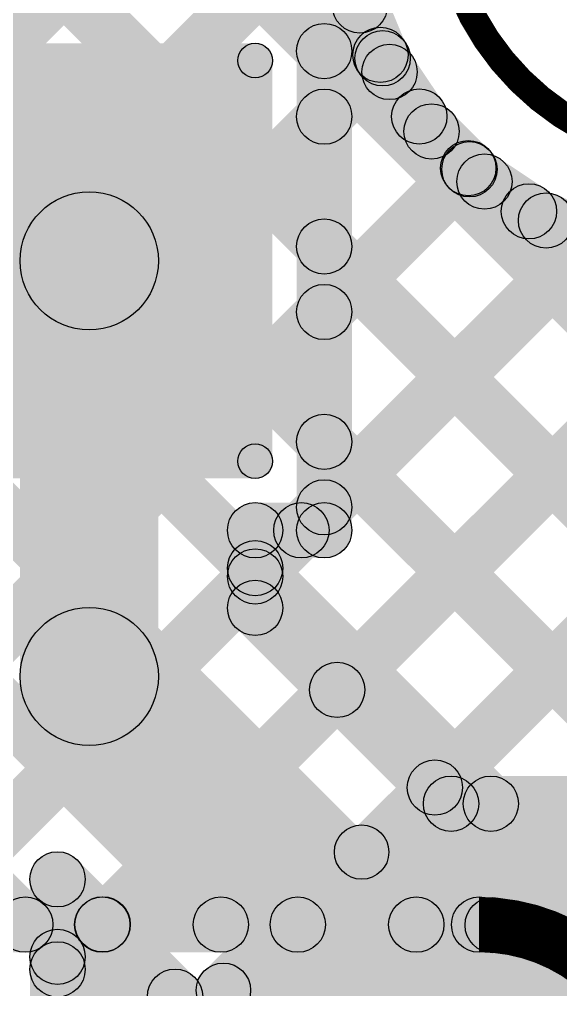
# Model space of a CAD drawing. Header units: millimetres. Extents: x 0 to 5.55, y 0 to 1.02.
# Drawn here: x 3.4825 to 3.5608, y 0.3511 to 0.4915 of the extents above; entities that cross this region are included whole.
import ezdxf

# ---------------------------------------------------------------- set-up
doc = ezdxf.new("R2010")
doc.units = ezdxf.units.MM
doc.header["$MEASUREMENT"] = 0
for name, color, linetype in [('BottomLayer', 5, 'Continuous'), ('BottomOverlay', 54, 'Continuous'), ('BottomPaste', 16, 'Continuous'), ('BottomSolder', 6, 'Continuous'), ('Mechanical2', 216, 'Continuous'), ('MultiLayer', 9, 'Continuous'), ('TopLayer', 1, 'Continuous')]:
    doc.layers.add(name, color=color, linetype=linetype)

# ---------------------------------------------------------------- blocks, each defined once
blk = doc.blocks.new('RES_0805_B_9')
at = {"layer": 'BottomLayer'}
for points in [[(-0.06, 0.025), (-0.02, 0.025), (-0.02, -0.025), (-0.06, -0.025)], [(0.02, 0.025), (0.06, 0.025), (0.06, -0.025), (0.02, -0.025)]]:
    blk.add_hatch(color=5, dxfattribs=at).paths.add_polyline_path(points)
at = {"layer": 'BottomOverlay'}
h = blk.add_hatch(color=54, dxfattribs=at)
edge = h.paths.add_edge_path()
edge.add_arc((-0.064, 0.029), 0.0025, 0, 360)
h = blk.add_hatch(color=54, dxfattribs=at)
edge = h.paths.add_edge_path()
edge.add_arc((-0.064, 0.029), 0.0025, 0, 360)
for points in [[(0.064, 0.0315), (0.064, 0.0265), (-0.064, 0.0265), (-0.064, 0.0315)], [(-0.0665, 0.029), (-0.0615, 0.029), (-0.0615, -0.029), (-0.0665, -0.029)], [(0.0615, 0.029), (0.0665, 0.029), (0.0665, -0.029), (0.0615, -0.029)], [(0.064, -0.0265), (0.064, -0.0315), (-0.064, -0.0315), (-0.064, -0.0265)]]:
    blk.add_hatch(color=54, dxfattribs=at).paths.add_polyline_path(points)
h = blk.add_hatch(color=54, dxfattribs=at)
edge = h.paths.add_edge_path()
edge.add_arc((0.064, 0.029), 0.0025, 0, 360)
h = blk.add_hatch(color=54, dxfattribs=at)
edge = h.paths.add_edge_path()
edge.add_arc((0.064, 0.029), 0.0025, 0, 360)
h = blk.add_hatch(color=54, dxfattribs=at)
edge = h.paths.add_edge_path()
edge.add_arc((-0.064, -0.029), 0.0025, 0, 360)
h = blk.add_hatch(color=54, dxfattribs=at)
edge = h.paths.add_edge_path()
edge.add_arc((-0.064, -0.029), 0.0025, 0, 360)
h = blk.add_hatch(color=54, dxfattribs=at)
edge = h.paths.add_edge_path()
edge.add_arc((0.064, -0.029), 0.0025, 0, 360)
h = blk.add_hatch(color=54, dxfattribs=at)
edge = h.paths.add_edge_path()
edge.add_arc((0.064, -0.029), 0.0025, 0, 360)
at = {"layer": 'BottomPaste'}
for points in [[(-0.06, 0.025), (-0.02, 0.025), (-0.02, -0.025), (-0.06, -0.025)], [(0.02, 0.025), (0.06, 0.025), (0.06, -0.025), (0.02, -0.025)]]:
    blk.add_hatch(color=16, dxfattribs=at).paths.add_polyline_path(points)
at = {"layer": 'BottomSolder'}
for points in [[(-0.064, 0.029), (-0.016, 0.029), (-0.016, -0.029), (-0.064, -0.029)], [(0.016, 0.029), (0.064, 0.029), (0.064, -0.029), (0.016, -0.029)]]:
    blk.add_hatch(color=6, dxfattribs=at).paths.add_polyline_path(points)
at = {"layer": 'BottomOverlay'}
for centre in [(-0.064, 0.029), (-0.064, 0.029), (0.064, 0.029), (0.064, 0.029), (-0.064, -0.029), (-0.064, -0.029), (0.064, -0.029), (0.064, -0.029)]:
    blk.add_circle(centre, 0.0025, dxfattribs=at)
blk = doc.blocks.new('TEST_POINT_B_23')
at = {"layer": 'BottomLayer'}
blk.add_hatch(color=5, dxfattribs=at).paths.add_polyline_path([(0.015, 0.03), (-0.015, 0.03), (-0.03, 0.015), (-0.03, -0.015), (-0.015, -0.03), (0.015, -0.03), (0.03, -0.015), (0.03, 0.015)])
at = {"layer": 'BottomOverlay'}
h = blk.add_hatch(color=54, dxfattribs=at)
edge = h.paths.add_edge_path()
edge.add_arc((-0.017, 0.037), 0.00394, 0, 360)
h = blk.add_hatch(color=54, dxfattribs=at)
edge = h.paths.add_edge_path()
edge.add_arc((-0.017, 0.037), 0.00394, 0, 360)
h = blk.add_hatch(color=54, dxfattribs=at)
edge = h.paths.add_edge_path()
edge.add_arc((-0.017, 0.037), 0.00394, 0, 360)
for points in [[(0.017, 0.04094), (0.017, 0.03306), (-0.017, 0.03306), (-0.017, 0.04094)], [(0.017, 0.04094), (0.017, 0.03306), (-0.017, 0.03306), (-0.017, 0.04094)], [(-0.01978, 0.03978), (-0.01422, 0.03422), (-0.03422, 0.01422), (-0.03978, 0.01978)], [(0.03978, 0.01978), (0.03422, 0.01422), (0.01422, 0.03422), (0.01978, 0.03978)], [(-0.04094, 0.017), (-0.03306, 0.017), (-0.03306, -0.017), (-0.04094, -0.017)], [(0.03306, 0.017), (0.04094, 0.017), (0.04094, -0.017), (0.03306, -0.017)], [(-0.01422, -0.03422), (-0.01978, -0.03978), (-0.03978, -0.01978), (-0.03422, -0.01422)], [(0.03422, -0.01422), (0.03978, -0.01978), (0.01978, -0.03978), (0.01422, -0.03422)], [(0.017, -0.03306), (0.017, -0.04094), (-0.017, -0.04094), (-0.017, -0.03306)], [(0.017, -0.03306), (0.017, -0.04094), (-0.017, -0.04094), (-0.017, -0.03306)]]:
    blk.add_hatch(color=54, dxfattribs=at).paths.add_polyline_path(points)
h = blk.add_hatch(color=54, dxfattribs=at)
edge = h.paths.add_edge_path()
edge.add_arc((0.017, 0.037), 0.00394, 0, 360)
h = blk.add_hatch(color=54, dxfattribs=at)
edge = h.paths.add_edge_path()
edge.add_arc((0.017, 0.037), 0.00394, 0, 360)
h = blk.add_hatch(color=54, dxfattribs=at)
edge = h.paths.add_edge_path()
edge.add_arc((0.017, 0.037), 0.00394, 0, 360)
h = blk.add_hatch(color=54, dxfattribs=at)
edge = h.paths.add_edge_path()
edge.add_arc((-0.037, 0.017), 0.00394, 0, 360)
h = blk.add_hatch(color=54, dxfattribs=at)
edge = h.paths.add_edge_path()
edge.add_arc((-0.037, 0.017), 0.00394, 0, 360)
h = blk.add_hatch(color=54, dxfattribs=at)
edge = h.paths.add_edge_path()
edge.add_arc((0.037, 0.017), 0.00394, 0, 360)
h = blk.add_hatch(color=54, dxfattribs=at)
edge = h.paths.add_edge_path()
edge.add_arc((0.037, 0.017), 0.00394, 0, 360)
h = blk.add_hatch(color=54, dxfattribs=at)
edge = h.paths.add_edge_path()
edge.add_arc((-0.037, -0.017), 0.00394, 0, 360)
h = blk.add_hatch(color=54, dxfattribs=at)
edge = h.paths.add_edge_path()
edge.add_arc((-0.037, -0.017), 0.00394, 0, 360)
h = blk.add_hatch(color=54, dxfattribs=at)
edge = h.paths.add_edge_path()
edge.add_arc((0.037, -0.017), 0.00394, 0, 360)
h = blk.add_hatch(color=54, dxfattribs=at)
edge = h.paths.add_edge_path()
edge.add_arc((0.037, -0.017), 0.00394, 0, 360)
h = blk.add_hatch(color=54, dxfattribs=at)
edge = h.paths.add_edge_path()
edge.add_arc((-0.017, -0.037), 0.00394, 0, 360)
h = blk.add_hatch(color=54, dxfattribs=at)
edge = h.paths.add_edge_path()
edge.add_arc((-0.017, -0.037), 0.00394, 0, 360)
h = blk.add_hatch(color=54, dxfattribs=at)
edge = h.paths.add_edge_path()
edge.add_arc((-0.017, -0.037), 0.00394, 0, 360)
h = blk.add_hatch(color=54, dxfattribs=at)
edge = h.paths.add_edge_path()
edge.add_arc((0.017, -0.037), 0.00394, 0, 360)
h = blk.add_hatch(color=54, dxfattribs=at)
edge = h.paths.add_edge_path()
edge.add_arc((0.017, -0.037), 0.00394, 0, 360)
h = blk.add_hatch(color=54, dxfattribs=at)
edge = h.paths.add_edge_path()
edge.add_arc((0.017, -0.037), 0.00394, 0, 360)
at = {"layer": 'BottomPaste'}
blk.add_hatch(color=16, dxfattribs=at).paths.add_polyline_path([(0.015, 0.03), (-0.015, 0.03), (-0.03, 0.015), (-0.03, -0.015), (-0.015, -0.03), (0.015, -0.03), (0.03, -0.015), (0.03, 0.015)])
at = {"layer": 'BottomSolder'}
blk.add_hatch(color=6, dxfattribs=at).paths.add_polyline_path([(0.017, 0.034), (-0.017, 0.034), (-0.034, 0.017), (-0.034, -0.017), (-0.017, -0.034), (0.017, -0.034), (0.034, -0.017), (0.034, 0.017)])
at = {"layer": 'BottomOverlay'}
for centre in [(-0.017, 0.037), (-0.017, 0.037), (-0.017, 0.037), (0.017, 0.037), (0.017, 0.037), (0.017, 0.037), (-0.037, 0.017), (-0.037, 0.017), (0.037, 0.017), (0.037, 0.017), (-0.037, -0.017), (-0.037, -0.017), (0.037, -0.017), (0.037, -0.017), (-0.017, -0.037), (-0.017, -0.037), (-0.017, -0.037), (0.017, -0.037), (0.017, -0.037), (0.017, -0.037)]:
    blk.add_circle(centre, 0.00394, dxfattribs=at)

msp = doc.modelspace()

# ---------------------------------------------------------------- hatches: boundary and pattern name
at = {"layer": 'BottomLayer'}
for points in [[(3.54543, 0.37751), (3.53977, 0.38317), (4.15443, 0.99783), (4.16009, 0.99217)], [(3.53059, 0.41759), (3.52259, 0.41759), (3.52259, 0.49559), (3.53059, 0.49559)], [(3.52805, 0.49204), (3.53544, 0.49511), (3.53841, 0.48794), (3.53102, 0.48488)], [(3.52377, 0.48413), (3.52942, 0.48978), (3.72188, 0.29733), (3.71622, 0.29167)], [(3.52942, 0.47465), (3.52377, 0.4803), (3.53221, 0.48875), (3.53787, 0.48309)], [(3.53271, 0.48172), (3.53936, 0.48616), (3.54367, 0.47972), (3.53702, 0.47527)], [(3.53929, 0.4725), (3.54495, 0.47816), (3.55043, 0.47268), (3.54477, 0.46702)], [(3.52942, 0.44636), (3.52377, 0.45202), (3.5446, 0.47285), (3.55026, 0.46719)], [(3.54754, 0.46475), (3.55199, 0.4714), (3.55844, 0.46709), (3.55399, 0.46044)], [(3.55715, 0.45875), (3.56021, 0.46614), (3.56738, 0.46317), (3.56432, 0.45578)], [(3.52942, 0.41808), (3.52377, 0.42373), (3.56254, 0.4625), (3.56819, 0.45685)], [(3.52377, 0.45584), (3.52942, 0.4615), (3.69359, 0.29733), (3.68794, 0.29167)], [(3.53129, 0.39166), (3.52563, 0.39731), (3.58871, 0.46039), (3.59437, 0.45474)], [(3.50259, 0.39641), (3.48259, 0.39641), (3.48259, 0.45659), (3.50259, 0.45659)], [(3.52377, 0.42756), (3.52942, 0.43321), (3.66531, 0.29733), (3.65965, 0.29167)], [(3.52611, 0.41477), (3.52045, 0.42042), (3.52377, 0.42373), (3.52942, 0.41808)], [(3.51659, 0.41359), (3.51659, 0.42159), (3.52659, 0.42159), (3.52659, 0.41359)], [(3.51942, 0.40808), (3.51377, 0.41373), (3.52045, 0.42042), (3.52611, 0.41477)], [(3.52059, 0.40635), (3.51259, 0.40635), (3.51259, 0.41759), (3.52059, 0.41759)], [(3.51377, 0.40927), (3.51942, 0.41493), (3.55353, 0.38083), (3.54787, 0.37517)], [(3.51377, 0.40352), (3.51942, 0.40918), (3.54777, 0.38083), (3.54211, 0.37517)], [(3.48552, 0.38933), (3.49967, 0.40348), (3.55807, 0.34507), (3.54393, 0.33093)], [(3.54494, 0.374), (3.54494, 0.382), (3.571, 0.382), (3.571, 0.374)], [(3.48517, 0.36423), (3.49083, 0.36989), (3.50783, 0.35289), (3.50217, 0.34723)], [(3.492, 0.309), (3.484, 0.309), (3.484, 0.36706), (3.492, 0.36706)], [(3.49083, 0.3512), (3.48517, 0.35686), (3.49169, 0.36337), (3.49734, 0.35771)], [(3.48517, 0.35302), (3.49083, 0.35867), (3.50783, 0.34167), (3.50217, 0.33602)]]:
    msp.add_hatch(color=5, dxfattribs=at).paths.add_polyline_path(points)
h = msp.add_hatch(color=5, dxfattribs=at)
edge = h.paths.add_edge_path()
edge.add_arc((3.53175, 0.49357), 0.004, 0, 360)
h = msp.add_hatch(color=5, dxfattribs=at)
edge = h.paths.add_edge_path()
edge.add_arc((3.52659, 0.48696), 0.004, 0, 360)
h = msp.add_hatch(color=5, dxfattribs=at)
edge = h.paths.add_edge_path()
edge.add_arc((3.53472, 0.48641), 0.004, 0, 360)
h = msp.add_hatch(color=5, dxfattribs=at)
edge = h.paths.add_edge_path()
edge.add_arc((3.53504, 0.48592), 0.004, 0, 360)
h = msp.add_hatch(color=5, dxfattribs=at)
edge = h.paths.add_edge_path()
edge.add_arc((3.53604, 0.48394), 0.004, 0, 360)
h = msp.add_hatch(color=5, dxfattribs=at)
edge = h.paths.add_edge_path()
edge.add_arc((3.52659, 0.47747), 0.004, 0, 360)
h = msp.add_hatch(color=5, dxfattribs=at)
edge = h.paths.add_edge_path()
edge.add_arc((3.54034, 0.47749), 0.004, 0, 360)
h = msp.add_hatch(color=5, dxfattribs=at)
edge = h.paths.add_edge_path()
edge.add_arc((3.54212, 0.47533), 0.004, 0, 360)
h = msp.add_hatch(color=5, dxfattribs=at)
edge = h.paths.add_edge_path()
edge.add_arc((3.54743, 0.47002), 0.004, 0, 360)
h = msp.add_hatch(color=5, dxfattribs=at)
edge = h.paths.add_edge_path()
edge.add_arc((3.5476, 0.46985), 0.004, 0, 360)
h = msp.add_hatch(color=5, dxfattribs=at)
edge = h.paths.add_edge_path()
edge.add_arc((3.54977, 0.46807), 0.004, 0, 360)
h = msp.add_hatch(color=5, dxfattribs=at)
edge = h.paths.add_edge_path()
edge.add_arc((3.55621, 0.46376), 0.004, 0, 360)
h = msp.add_hatch(color=5, dxfattribs=at)
edge = h.paths.add_edge_path()
edge.add_arc((3.49259, 0.45659), 0.01, 0, 360)
h = msp.add_hatch(color=5, dxfattribs=at)
edge = h.paths.add_edge_path()
edge.add_arc((3.55868, 0.46244), 0.004, 0, 360)
h = msp.add_hatch(color=5, dxfattribs=at)
edge = h.paths.add_edge_path()
edge.add_arc((3.52659, 0.45867), 0.004, 0, 360)
h = msp.add_hatch(color=5, dxfattribs=at)
edge = h.paths.add_edge_path()
edge.add_arc((3.52659, 0.44919), 0.004, 0, 360)
h = msp.add_hatch(color=5, dxfattribs=at)
edge = h.paths.add_edge_path()
edge.add_arc((3.52659, 0.43039), 0.004, 0, 360)
h = msp.add_hatch(color=5, dxfattribs=at)
edge = h.paths.add_edge_path()
edge.add_arc((3.52659, 0.42091), 0.004, 0, 360)
h = msp.add_hatch(color=5, dxfattribs=at)
edge = h.paths.add_edge_path()
edge.add_arc((3.52659, 0.42091), 0.004, 0, 360)
h = msp.add_hatch(color=5, dxfattribs=at)
edge = h.paths.add_edge_path()
edge.add_arc((3.51659, 0.41759), 0.004, 0, 360)
h = msp.add_hatch(color=5, dxfattribs=at)
edge = h.paths.add_edge_path()
edge.add_arc((3.51659, 0.41759), 0.004, 0, 360)
h = msp.add_hatch(color=5, dxfattribs=at)
edge = h.paths.add_edge_path()
edge.add_arc((3.52328, 0.41759), 0.004, 0, 360)
h = msp.add_hatch(color=5, dxfattribs=at)
edge = h.paths.add_edge_path()
edge.add_arc((3.52328, 0.41759), 0.004, 0, 360)
h = msp.add_hatch(color=5, dxfattribs=at)
edge = h.paths.add_edge_path()
edge.add_arc((3.52659, 0.41759), 0.004, 0, 360)
h = msp.add_hatch(color=5, dxfattribs=at)
edge = h.paths.add_edge_path()
edge.add_arc((3.52659, 0.41759), 0.004, 0, 360)
h = msp.add_hatch(color=5, dxfattribs=at)
edge = h.paths.add_edge_path()
edge.add_arc((3.51659, 0.4121), 0.004, 0, 360)
h = msp.add_hatch(color=5, dxfattribs=at)
edge = h.paths.add_edge_path()
edge.add_arc((3.51659, 0.41091), 0.004, 0, 360)
h = msp.add_hatch(color=5, dxfattribs=at)
edge = h.paths.add_edge_path()
edge.add_arc((3.51659, 0.40635), 0.004, 0, 360)
h = msp.add_hatch(color=5, dxfattribs=at)
edge = h.paths.add_edge_path()
edge.add_arc((3.51659, 0.40635), 0.004, 0, 360)
h = msp.add_hatch(color=5, dxfattribs=at)
edge = h.paths.add_edge_path()
edge.add_arc((3.49259, 0.39641), 0.01, 0, 360)
h = msp.add_hatch(color=5, dxfattribs=at)
edge = h.paths.add_edge_path()
edge.add_arc((3.49259, 0.39641), 0.01, 0, 360)
h = msp.add_hatch(color=5, dxfattribs=at)
edge = h.paths.add_edge_path()
edge.add_arc((3.52846, 0.39448), 0.004, 0, 360)
h = msp.add_hatch(color=5, dxfattribs=at)
edge = h.paths.add_edge_path()
edge.add_arc((3.5426, 0.38034), 0.004, 0, 360)
h = msp.add_hatch(color=5, dxfattribs=at)
edge = h.paths.add_edge_path()
edge.add_arc((3.54494, 0.378), 0.004, 0, 360)
h = msp.add_hatch(color=5, dxfattribs=at)
edge = h.paths.add_edge_path()
edge.add_arc((3.54494, 0.378), 0.004, 0, 360)
h = msp.add_hatch(color=5, dxfattribs=at)
edge = h.paths.add_edge_path()
edge.add_arc((3.5507, 0.378), 0.004, 0, 360)
h = msp.add_hatch(color=5, dxfattribs=at)
edge = h.paths.add_edge_path()
edge.add_arc((3.488, 0.36706), 0.004, 0, 360)
h = msp.add_hatch(color=5, dxfattribs=at)
edge = h.paths.add_edge_path()
edge.add_arc((3.488, 0.36706), 0.004, 0, 360)
h = msp.add_hatch(color=5, dxfattribs=at)
edge = h.paths.add_edge_path()
edge.add_arc((3.49452, 0.36054), 0.004, 0, 360)
h = msp.add_hatch(color=5, dxfattribs=at)
edge = h.paths.add_edge_path()
edge.add_arc((3.488, 0.35584), 0.004, 0, 360)
h = msp.add_hatch(color=5, dxfattribs=at)
edge = h.paths.add_edge_path()
edge.add_arc((3.488, 0.35403), 0.004, 0, 360)
h = msp.add_hatch(color=5, dxfattribs=at)
edge = h.paths.add_edge_path()
edge.add_arc((3.505, 0.35006), 0.004, 0, 360)
h = msp.add_hatch(color=5, dxfattribs=at)
edge = h.paths.add_edge_path()
edge.add_arc((3.505, 0.35006), 0.004, 0, 360)
at = {"layer": 'TopLayer'}
for points in [[(2.84745, 0.99074), (2.8531, 0.9964), (3.48617, 0.36333), (3.48052, 0.35767)], [(2.87573, 0.99074), (2.88139, 0.9964), (3.51446, 0.36333), (3.5088, 0.35767)], [(3.01715, 0.99074), (3.02281, 0.9964), (3.70688, 0.31233), (3.70122, 0.30667)], [(3.35588, 0.35767), (3.35022, 0.36333), (3.98329, 0.9964), (3.98895, 0.99074)], [(3.52559, 0.35767), (3.51993, 0.36333), (4.153, 0.9964), (4.15865, 0.99074)], [(3.5538, 0.3576), (3.54814, 0.36326), (4.18128, 0.9964), (4.18694, 0.99074)], [(3.24294, 0.73667), (3.2486, 0.74233), (3.67859, 0.31233), (3.67294, 0.30667)], [(3.33795, 0.61337), (3.34361, 0.61903), (3.65031, 0.31233), (3.64465, 0.30667)], [(3.32976, 0.59328), (3.33542, 0.59894), (3.62203, 0.31233), (3.61637, 0.30667)], [(3.30807, 0.58669), (3.31372, 0.59235), (3.54274, 0.36333), (3.53708, 0.35767)], [(3.38416, 0.35767), (3.37851, 0.36333), (3.52632, 0.51114), (3.53198, 0.50548)], [(3.52805, 0.49204), (3.53544, 0.49511), (3.53841, 0.48794), (3.53102, 0.48488)], [(3.41245, 0.35767), (3.40679, 0.36333), (3.53221, 0.48875), (3.53787, 0.48309)], [(3.53271, 0.48172), (3.53936, 0.48616), (3.54367, 0.47972), (3.53702, 0.47527)], [(3.53929, 0.4725), (3.54495, 0.47816), (3.55043, 0.47268), (3.54477, 0.46702)], [(3.44073, 0.35767), (3.43508, 0.36333), (3.5446, 0.47285), (3.55026, 0.46719)], [(3.54754, 0.46475), (3.55199, 0.4714), (3.55844, 0.46709), (3.55399, 0.46044)], [(3.55715, 0.45875), (3.56021, 0.46614), (3.56738, 0.46317), (3.56432, 0.45578)], [(3.46902, 0.35767), (3.46336, 0.36333), (3.56254, 0.4625), (3.56819, 0.45685)], [(3.4973, 0.35767), (3.49164, 0.36333), (3.58871, 0.46039), (3.59437, 0.45474)], [(2.90276, 0.3565), (2.90276, 0.3645), (3.549, 0.3645), (3.549, 0.3565)]]:
    msp.add_hatch(color=1, dxfattribs=at).paths.add_polyline_path(points)
h = msp.add_hatch(color=1, dxfattribs=at)
edge = h.paths.add_edge_path()
edge.add_arc((3.53175, 0.49357), 0.004, 0, 360)
h = msp.add_hatch(color=1, dxfattribs=at)
edge = h.paths.add_edge_path()
edge.add_arc((3.53472, 0.48641), 0.004, 0, 360)
h = msp.add_hatch(color=1, dxfattribs=at)
edge = h.paths.add_edge_path()
edge.add_arc((3.53504, 0.48592), 0.004, 0, 360)
h = msp.add_hatch(color=1, dxfattribs=at)
edge = h.paths.add_edge_path()
edge.add_arc((3.53604, 0.48394), 0.004, 0, 360)
h = msp.add_hatch(color=1, dxfattribs=at)
edge = h.paths.add_edge_path()
edge.add_arc((3.54034, 0.47749), 0.004, 0, 360)
h = msp.add_hatch(color=1, dxfattribs=at)
edge = h.paths.add_edge_path()
edge.add_arc((3.54212, 0.47533), 0.004, 0, 360)
h = msp.add_hatch(color=1, dxfattribs=at)
edge = h.paths.add_edge_path()
edge.add_arc((3.54743, 0.47002), 0.004, 0, 360)
h = msp.add_hatch(color=1, dxfattribs=at)
edge = h.paths.add_edge_path()
edge.add_arc((3.5476, 0.46985), 0.004, 0, 360)
h = msp.add_hatch(color=1, dxfattribs=at)
edge = h.paths.add_edge_path()
edge.add_arc((3.54977, 0.46807), 0.004, 0, 360)
h = msp.add_hatch(color=1, dxfattribs=at)
edge = h.paths.add_edge_path()
edge.add_arc((3.55621, 0.46376), 0.004, 0, 360)
h = msp.add_hatch(color=1, dxfattribs=at)
edge = h.paths.add_edge_path()
edge.add_arc((3.55868, 0.46244), 0.004, 0, 360)
h = msp.add_hatch(color=1, dxfattribs=at)
edge = h.paths.add_edge_path()
edge.add_arc((3.48334, 0.3605), 0.004, 0, 360)
h = msp.add_hatch(color=1, dxfattribs=at)
edge = h.paths.add_edge_path()
edge.add_arc((3.49447, 0.3605), 0.004, 0, 360)
h = msp.add_hatch(color=1, dxfattribs=at)
edge = h.paths.add_edge_path()
edge.add_arc((3.51163, 0.3605), 0.004, 0, 360)
h = msp.add_hatch(color=1, dxfattribs=at)
edge = h.paths.add_edge_path()
edge.add_arc((3.52276, 0.3605), 0.004, 0, 360)
h = msp.add_hatch(color=1, dxfattribs=at)
edge = h.paths.add_edge_path()
edge.add_arc((3.53991, 0.3605), 0.004, 0, 360)
h = msp.add_hatch(color=1, dxfattribs=at)
edge = h.paths.add_edge_path()
edge.add_arc((3.549, 0.3605), 0.004, 0, 360)
h = msp.add_hatch(color=1, dxfattribs=at)
edge = h.paths.add_edge_path()
edge.add_arc((3.549, 0.3605), 0.004, 0, 360)
h = msp.add_hatch(color=1, dxfattribs=at)
edge = h.paths.add_edge_path()
edge.add_arc((3.55097, 0.36043), 0.004, 0, 360)

# ---------------------------------------------------------------- linework, layer by layer
at = {"layer": 'BottomLayer'}
for centre, radius in [((3.53175, 0.49357), 0.004), ((3.52659, 0.48696), 0.004), ((3.53472, 0.48641), 0.004), ((3.53504, 0.48592), 0.004), ((3.53604, 0.48394), 0.004), ((3.52659, 0.47747), 0.004), ((3.54034, 0.47749), 0.004), ((3.54212, 0.47533), 0.004), ((3.54743, 0.47002), 0.004), ((3.5476, 0.46985), 0.004), ((3.54977, 0.46807), 0.004), ((3.55621, 0.46376), 0.004), ((3.49259, 0.45659), 0.01), ((3.55868, 0.46244), 0.004), ((3.52659, 0.45867), 0.004), ((3.52659, 0.44919), 0.004), ((3.52659, 0.43039), 0.004), ((3.52659, 0.42091), 0.004), ((3.52659, 0.42091), 0.004), ((3.51659, 0.41759), 0.004), ((3.51659, 0.41759), 0.004), ((3.52328, 0.41759), 0.004), ((3.52328, 0.41759), 0.004), ((3.52659, 0.41759), 0.004), ((3.52659, 0.41759), 0.004), ((3.51659, 0.4121), 0.004), ((3.51659, 0.41091), 0.004), ((3.51659, 0.40635), 0.004), ((3.51659, 0.40635), 0.004), ((3.49259, 0.39641), 0.01), ((3.49259, 0.39641), 0.01), ((3.52846, 0.39448), 0.004), ((3.5426, 0.38034), 0.004), ((3.54494, 0.378), 0.004), ((3.54494, 0.378), 0.004), ((3.5507, 0.378), 0.004), ((3.488, 0.36706), 0.004), ((3.488, 0.36706), 0.004), ((3.49452, 0.36054), 0.004), ((3.488, 0.35584), 0.004), ((3.488, 0.35403), 0.004), ((3.505, 0.35006), 0.004), ((3.505, 0.35006), 0.004)]:
    msp.add_circle(centre, radius, dxfattribs=at)
at = {"layer": 'Mechanical2', "const_width": 0.00394}
msp.add_lwpolyline([(3.62216, 0.51052, 1), (3.54342, 0.51052, 1)], format="xyb", close=True, dxfattribs=at)
at = {"layer": 'MultiLayer'}
for p, q in [((3.55221, 0.48542), (3.5479, 0.49187)), ((3.5577, 0.47994), (3.55221, 0.48542)), ((3.56414, 0.47563), (3.5577, 0.47994))]:
    msp.add_line(p, q, dxfattribs=at)
at = {"layer": 'TopLayer', "const_width": 0.008}
msp.add_lwpolyline([(3.549, 0.3605, -0.414214), (3.5755, 0.334)], format="xyb", dxfattribs=at)
at = {"layer": 'TopLayer'}
for centre in [(3.53175, 0.49357), (3.53472, 0.48641), (3.53504, 0.48592), (3.53604, 0.48394), (3.54034, 0.47749), (3.54212, 0.47533), (3.54743, 0.47002), (3.5476, 0.46985), (3.54977, 0.46807), (3.55621, 0.46376), (3.55868, 0.46244), (3.48334, 0.3605), (3.49447, 0.3605), (3.51163, 0.3605), (3.52276, 0.3605), (3.53991, 0.3605), (3.549, 0.3605), (3.549, 0.3605), (3.55097, 0.36043)]:
    msp.add_circle(centre, 0.004, dxfattribs=at)

# ---------------------------------------------------------------- block references
at = {"rotation": 180}
for name, p in [('RES_0805_B_9', (3.45259, 0.45659)), ('TEST_POINT_B_23', (3.549, 0.334))]:
    msp.add_blockref(name, p, dxfattribs=at)

doc.saveas('drawing.dxf')
